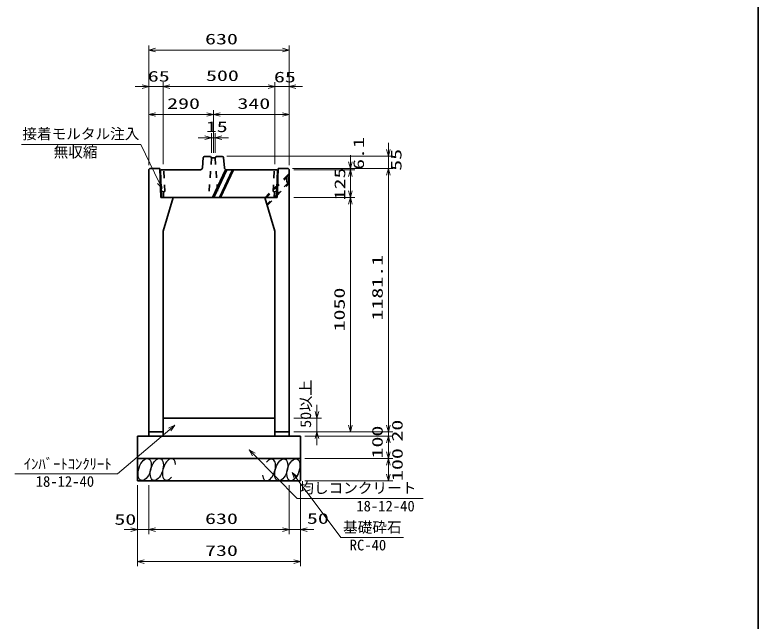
# Model space of a CAD drawing. Units: millimetres on the paper. Extents: x 15 to 1219, y 8 to 859.
# Drawn here: x 1052.1 to 1218.6, y 569.9 to 705.9 of the extents above; entities that cross this region are included whole.
import ezdxf
from ezdxf.enums import TextEntityAlignment as Align

# ---------------------------------------------------------------- set-up
doc = ezdxf.new("R2010")
doc.units = ezdxf.units.MM
doc.linetypes.add('USER1', pattern=[3, 1.5, -1.5])
for name, color, linetype, lineweight in [('D-STR-DIM（寸法）', 7, 'Continuous', 13), ('D-STR-HTXT(均しCON-旗)', 7, 'Continuous', 13), ('D-STR-HTXT(基礎砕石-旗)', 7, 'Continuous', 13), ('D-STR-HTXT（旗上げ）', 7, 'Continuous', 13), ('D-STR-STRF(グリ)', 7, 'Continuous', 25), ('D-STR（構造物）', 1, 'Continuous', 35)]:
    doc.layers.add(name, color=color, linetype=linetype, lineweight=lineweight)
doc.styles.add('ＭＳ ゴシック', font='')
doc.styles.get('ＭＳ ゴシック').set_extended_font_data('MS Gothic')

# ---------------------------------------------------------------- blocks, each defined once
blk = doc.blocks.new('_Open30')
at = {"color": 7, "linetype": 'Continuous', "lineweight": 13}
for p, q in [((-1, 0.2679), (0, 0)), ((0, 0), (-1, -0.2679)), ((0, 0), (-1, 0))]:
    blk.add_line(p, q, dxfattribs=at)

msp = doc.modelspace()

# ---------------------------------------------------------------- linework, layer by layer
at = {"layer": 'D-STR-DIM（寸法）'}
for p, q in [((1082.066, 690.787), (1082.066, 698.996)), ((1083.566, 697.996), (1112.066, 697.996)), ((1113.566, 690.793), (1113.566, 698.996)), ((1080.566, 689.787), (1079.066, 689.787)), ((1082.066, 672.19), (1082.066, 690.787)), ((1082.066, 689.787), (1085.316, 689.787)), ((1085.316, 673.375), (1085.316, 690.787)), ((1085.316, 672.375), (1085.316, 690.787)), ((1086.816, 689.787), (1108.816, 689.787)), ((1086.816, 689.787), (1088.316, 689.787)), ((1108.816, 689.793), (1107.316, 689.793)), ((1110.316, 672.375), (1110.316, 690.793)), ((1110.316, 673.375), (1110.316, 690.787)), ((1110.316, 689.793), (1113.566, 689.793)), ((1113.566, 672.137), (1113.566, 690.793)), ((1115.066, 689.793), (1116.566, 689.793)), ((1082.071, 672.178), (1082.071, 684.523)), ((1083.571, 683.523), (1095.066, 683.523)), ((1096.566, 674.908), (1096.566, 684.523)), ((1096.566, 674.908), (1096.566, 684.523)), ((1098.066, 683.523), (1112.066, 683.523)), ((1113.566, 672.19), (1113.566, 684.523)), ((1094.672, 678.323), (1093.172, 678.323)), ((1096.172, 674.908), (1096.172, 679.323)), ((1096.172, 678.323), (1096.959, 678.323)), ((1096.959, 674.908), (1096.959, 679.323)), ((1098.459, 678.323), (1099.959, 678.323)), ((1135.769, 675.69), (1135.769, 677.19)), ((1099.559, 674.19), (1136.769, 674.19)), ((1127.271, 672.935), (1127.271, 674.435)), ((1135.769, 671.435), (1135.769, 674.19)), ((1114.316, 671.435), (1136.769, 671.435)), ((1114.316, 671.435), (1128.271, 671.435)), ((1114.316, 671.435), (1136.769, 671.435)), ((1127.271, 671.137), (1127.271, 671.435)), ((1114.566, 671.137), (1128.271, 671.137)), ((1114.566, 671.137), (1128.271, 671.137)), ((1127.271, 666.382), (1127.271, 669.637)), ((1127.271, 669.637), (1127.271, 668.137)), ((1135.769, 613.882), (1135.769, 669.935)), ((1135.769, 669.935), (1135.769, 668.435)), ((1114.566, 664.882), (1128.271, 664.882)), ((1114.566, 664.882), (1128.271, 664.882)), ((1127.271, 613.882), (1127.271, 663.382)), ((1119.755, 616.882), (1119.755, 618.382)), ((1114.566, 615.382), (1120.755, 615.382)), ((1119.755, 612.382), (1119.755, 615.382)), ((1135.769, 613.882), (1135.769, 615.382)), ((1114.566, 612.382), (1136.769, 612.382)), ((1114.566, 612.382), (1128.271, 612.382)), ((1114.566, 612.382), (1136.769, 612.382)), ((1114.566, 612.382), (1120.755, 612.382)), ((1117.066, 611.382), (1136.769, 611.382)), ((1117.066, 611.382), (1136.769, 611.382)), ((1135.769, 611.382), (1135.769, 612.382)), ((1119.755, 610.882), (1119.755, 609.382)), ((1135.769, 607.882), (1135.769, 609.882)), ((1135.769, 609.882), (1135.769, 608.382)), ((1117.066, 606.382), (1136.769, 606.382)), ((1117.066, 606.382), (1136.769, 606.382)), ((1135.769, 602.882), (1135.769, 604.882)), ((1117.066, 601.382), (1136.769, 601.382)), ((1079.566, 600.382), (1079.566, 589.415)), ((1082.066, 600.382), (1082.066, 589.415)), ((1082.066, 600.382), (1082.066, 589.415)), ((1113.566, 600.382), (1113.566, 589.415)), ((1116.066, 600.382), (1116.066, 589.415)), ((1079.566, 599.382), (1079.566, 582.258)), ((1113.566, 599.382), (1113.566, 589.415)), ((1116.066, 599.382), (1116.066, 582.258)), ((1078.066, 590.415), (1076.566, 590.415)), ((1079.566, 590.415), (1082.066, 590.415)), ((1083.566, 590.415), (1112.066, 590.415)), ((1083.566, 590.415), (1085.066, 590.415)), ((1112.066, 590.415), (1110.566, 590.415)), ((1113.566, 590.415), (1116.066, 590.415)), ((1117.566, 590.415), (1119.066, 590.415)), ((1081.066, 583.258), (1114.566, 583.258))]:
    msp.add_line(p, q, dxfattribs=at)
at = {"layer": 'D-STR-HTXT(均しCON-旗)'}
for points in [[(1052.073, 602.951), (1075.108, 602.951), (1086.765, 612.862)], [(1143.568, 597.434), (1115.36, 597.434), (1105.637, 607.251)]]:
    msp.add_lwpolyline(points, dxfattribs=at)
at = {"layer": 'D-STR-HTXT(基礎砕石-旗)'}
msp.add_lwpolyline([(1139.188, 588.685), (1125.084, 588.685), (1115.08, 602.011)], dxfattribs=at)
at = {"layer": 'D-STR-HTXT（旗上げ）'}
msp.add_lwpolyline([(1053.596, 676.773), (1080.317, 676.773), (1084.411, 668.263)], dxfattribs=at)
at = {"layer": 'D-STR-STRF(グリ)'}
for centre, major_axis in [((1081.16, 603.905), (0.79, 2.421)), ((1083.882, 603.905), (0.79, 2.421)), ((1111.77, 603.824), (-0.771, -2.427)), ((1114.491, 603.846), (-0.771, -2.427))]:
    msp.add_ellipse(centre, major_axis=major_axis, ratio=0.5139, dxfattribs=at)
for centre, major_axis in [((1086.622, 603.905), (0.79, 2.421)), ((1109.03, 603.803), (-0.771, -2.427))]:
    msp.add_ellipse(centre, major_axis=major_axis, ratio=0.5139, start_param=5.3575563, end_param=10.3750652, dxfattribs=at)
at = {"layer": 'D-STR（構造物）', "color": 2}
msp.add_line((1218.634, 858.734), (1218.634, 15.021), dxfattribs=at)
at = {"layer": 'D-STR（構造物）'}
for p, q in [((1094.094, 671.545), (1094.286, 673.851)), ((1094.591, 674.126), (1095.941, 674.099)), ((1096.172, 673.845), (1095.941, 674.099)), ((1096.96, 673.845), (1096.172, 673.845)), ((1097.191, 674.099), (1096.96, 673.845)), ((1098.528, 674.126), (1097.191, 674.099)), ((1099.025, 671.545), (1098.833, 673.851)), ((1082.316, 671.435), (1082.066, 671.19)), ((1084.566, 671.39), (1082.316, 671.435)), ((1084.816, 664.882), (1084.566, 671.39)), ((1110.816, 664.882), (1111.066, 671.39)), ((1111.066, 671.39), (1113.316, 671.435)), ((1113.316, 671.435), (1113.566, 671.19)), ((1082.066, 671.19), (1082.066, 612.382)), ((1084.722, 670.985), (1084.868, 671.132)), ((1084.966, 664.882), (1084.722, 670.985)), ((1093.645, 671.132), (1084.868, 671.132)), ((1099.31, 671.132), (1096.395, 664.882)), ((1096.668, 664.882), (1099.582, 671.132)), ((1100.819, 671.132), (1097.905, 664.882)), ((1098.154, 664.882), (1101.069, 671.132)), ((1099.474, 671.132), (1110.764, 671.132)), ((1110.666, 664.882), (1110.91, 670.985)), ((1110.91, 670.985), (1110.764, 671.132)), ((1113.566, 671.19), (1113.566, 612.382)), ((1084.816, 664.882), (1110.816, 664.882)), ((1084.816, 664.882), (1087.566, 664.882)), ((1110.666, 664.882), (1084.966, 664.882)), ((1085.316, 657.382), (1087.566, 664.882)), ((1110.316, 657.382), (1108.066, 664.882)), ((1085.316, 657.382), (1085.316, 612.382)), ((1110.316, 657.382), (1110.316, 612.382)), ((1085.316, 615.382), (1110.316, 615.382)), ((1079.566, 611.382), (1116.066, 611.382)), ((1079.566, 611.382), (1079.566, 601.382)), ((1082.066, 612.382), (1085.316, 612.382)), ((1082.066, 612.382), (1082.066, 611.382)), ((1085.316, 612.382), (1085.316, 611.382)), ((1110.316, 612.382), (1113.566, 612.382)), ((1110.316, 612.382), (1110.316, 611.382)), ((1113.566, 612.382), (1113.566, 611.382)), ((1116.066, 611.382), (1116.066, 601.382)), ((1079.566, 606.382), (1116.066, 606.382)), ((1079.566, 601.382), (1116.066, 601.382))]:
    msp.add_line(p, q, dxfattribs=at)
at = {"layer": 'D-STR（構造物）', "linetype": 'USER1'}
for p, q in [((1096.166, 673.841), (1095.488, 664.882)), ((1096.954, 673.841), (1097.631, 664.882)), ((1085.66, 666.29), (1085.467, 671.132)), ((1113.316, 670.095), (1108.074, 664.853)), ((1108.155, 664.585), (1113.491, 669.92)), ((1109.972, 666.29), (1110.165, 671.132)), ((1113.491, 669.92), (1113.243, 670.168)), ((1113.491, 667.99), (1113.491, 669.92)), ((1113.491, 668.335), (1108.521, 663.365)), ((1108.595, 663.119), (1113.491, 668.015)), ((1112.991, 668.335), (1112.991, 669.42)), ((1113.491, 668.335), (1112.991, 668.335)), ((1113.243, 667.743), (1113.491, 667.99)), ((1084.909, 666.302), (1085.365, 666.173)), ((1085.365, 666.173), (1085.66, 666.29)), ((1110.267, 666.173), (1109.972, 666.29)), ((1110.723, 666.302), (1110.267, 666.173)), ((1085.365, 666.173), (1085.416, 664.883)), ((1108.066, 664.882), (1110.816, 664.882)), ((1110.267, 666.173), (1110.215, 664.883))]:
    msp.add_line(p, q, dxfattribs=at)
at = {"layer": 'D-STR（構造物）'}
for centre, radius, start, end in [((1094.585, 673.826), 0.3, 88.85478, 175.23668), ((1098.534, 673.826), 0.3, 4.76331, 91.14574), ((1093.645, 671.582), 0.45, 270, 355.23668), ((1099.474, 671.582), 0.45, 184.76331, 270)]:
    msp.add_arc(centre, radius, start, end, dxfattribs=at)

# ---------------------------------------------------------------- block references
at = {"layer": 'D-STR-DIM（寸法）', "xscale": 1.5, "yscale": 1.5}
for p, rotation in [((1082.066, 697.996), 180), ((1085.316, 689.787), 180), ((1085.316, 689.787), 180), ((1113.566, 689.793), 180), ((1082.071, 683.523), 180), ((1096.566, 683.523), 180), ((1096.959, 678.323), 180), ((1135.769, 674.19), 270), ((1127.271, 671.435), 270), ((1135.769, 671.435), 90), ((1135.769, 671.435), 90), ((1127.271, 671.137), 90), ((1127.271, 671.137), 90), ((1127.271, 664.882), 270), ((1127.271, 664.882), 90), ((1119.755, 615.382), 270), ((1127.271, 612.382), 270), ((1135.769, 612.382), 270), ((1135.769, 612.382), 270), ((1119.755, 612.382), 90), ((1135.769, 611.382), 90), ((1135.769, 611.382), 90), ((1135.769, 606.382), 270), ((1135.769, 606.382), 90), ((1135.769, 601.382), 270), ((1082.066, 590.415), 180), ((1082.066, 590.415), 180), ((1116.066, 590.415), 180), ((1079.566, 583.258), 180)]:
    msp.add_blockref('_Open30', p, dxfattribs=dict(at, rotation=rotation))
for p in [(1113.566, 697.996), (1082.066, 689.787), (1110.316, 689.793), (1110.316, 689.787), (1096.566, 683.523), (1113.566, 683.523), (1096.172, 678.323), (1079.566, 590.415), (1113.566, 590.415), (1113.566, 590.415), (1116.066, 583.258)]:
    msp.add_blockref('_Open30', p, dxfattribs=at)
at = {"layer": 'D-STR-HTXT(均しCON-旗)', "xscale": 1.5, "yscale": 1.5}
for p, rotation in [((1087.907, 613.834), 40.37163), ((1104.582, 608.317), 134.72505)]:
    msp.add_blockref('_Open30', p, dxfattribs=dict(at, rotation=rotation))
at = {"layer": 'D-STR-HTXT(基礎砕石-旗)', "xscale": 1.5, "yscale": 1.5, "rotation": 126.89552}
msp.add_blockref('_Open30', (1114.179, 603.211), dxfattribs=at)
at = {"layer": 'D-STR-HTXT（旗上げ）', "xscale": 1.5, "yscale": 1.5, "rotation": 295.69073}
msp.add_blockref('_Open30', (1085.061, 666.911), dxfattribs=at)

# ---------------------------------------------------------------- texts
at = {"layer": 'D-STR-DIM（寸法）', "style": 'ＭＳ ゴシック', "width": 1.5}
for s, p in [('630', (1094.691, 698.533)), ('65', (1081.863, 690.181)), ('500', (1094.899, 690.325)), ('65', (1110.131, 690.016)), ('290', (1086.194, 684.061)), ('340', (1101.941, 684.061)), ('15', (1094.853, 678.86)), ('50', (1074.368, 590.782)), ('630', (1094.691, 590.952)), ('50', (1117.518, 590.99)), ('730', (1094.691, 583.795))]:
    msp.add_text(s, height=2.405, dxfattribs=at).set_placement(p, align=Align.BOTTOM_LEFT)
at = {"layer": 'D-STR-DIM（寸法）', "style": 'ＭＳ ゴシック'}
for s, width, p in [('6.1', 1.5, (1131.034, 671.113)), ('55', 1.5, (1139.433, 670.901)), ('125', 1.5, (1126.827, 664.268)), ('1181.1', 1.5, (1135.231, 637.325)), ('1050', 1.5, (1126.733, 634.882)), ('50以上', 1.1, (1119.173, 613.245)), ('20', 1.5, (1139.683, 610.164)), ('100', 1.5, (1135.231, 606.382)), ('100', 1.5, (1139.704, 601.327))]:
    msp.add_text(s, height=2.405, rotation=90, dxfattribs=dict(at, width=width)).set_placement(p, align=Align.BOTTOM_LEFT)
at = {"layer": 'D-STR-HTXT(均しCON-旗)', "style": 'ＭＳ ゴシック'}
for s, p in [('ｲﾝﾊﾞｰﾄｺﾝｸﾘｰﾄ', (1054.076, 603.235)), ('18-12-40', (1056.744, 599.301)), ('均しコンクリート', (1115.807, 597.845)), ('18-12-40', (1128.587, 593.784))]:
    msp.add_text(s, height=2.405, dxfattribs=at).set_placement(p, align=Align.BOTTOM_LEFT)
at = {"layer": 'D-STR-HTXT(基礎砕石-旗)', "style": 'ＭＳ ゴシック'}
for s, p in [('基礎砕石', (1125.62, 589.019)), ('RC-40', (1127.107, 585.034))]:
    msp.add_text(s, height=2.405, dxfattribs=at).set_placement(p, align=Align.BOTTOM_LEFT)
at = {"layer": 'D-STR-HTXT（旗上げ）', "style": 'ＭＳ ゴシック'}
for s, p in [('接着モルタル注入', (1053.742, 677.277)), ('無収縮', (1060.745, 673.199))]:
    msp.add_text(s, height=2.405, dxfattribs=at).set_placement(p, align=Align.BOTTOM_LEFT)

doc.saveas('drawing.dxf')
